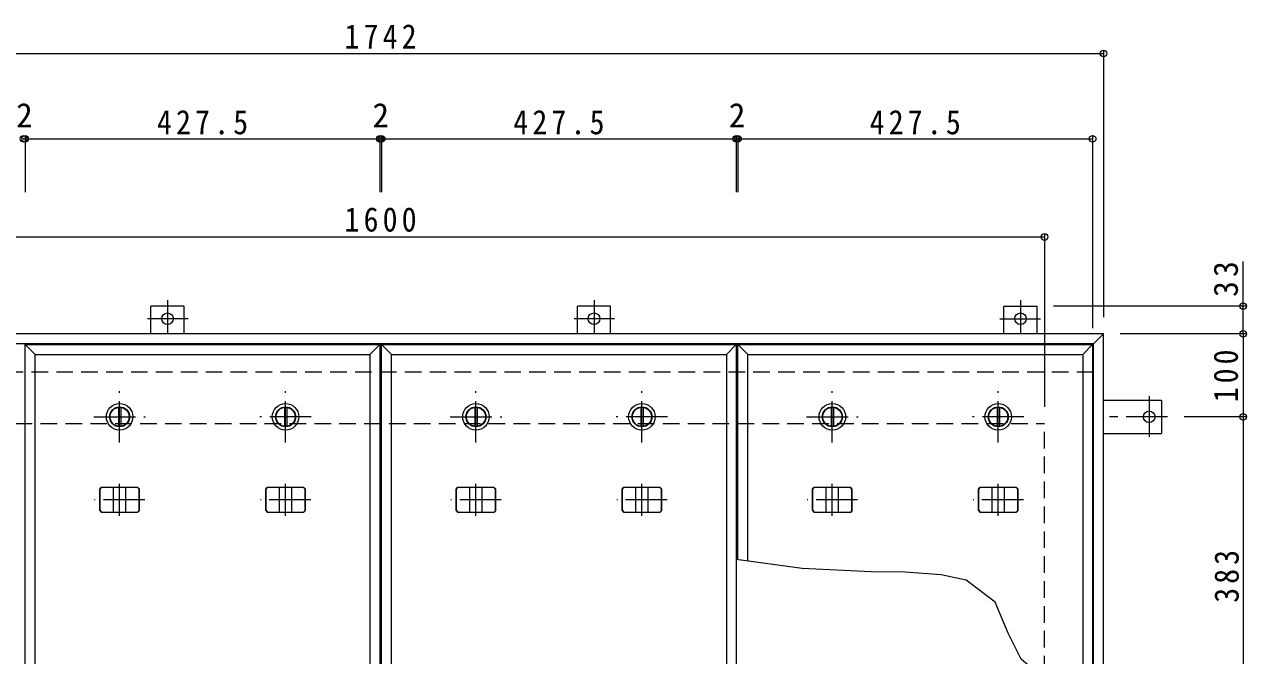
# Model space of a CAD drawing. Units: millimetres at full size, sheet at 1:10. Extents: x -2620 to 2776, y -1962 to 1690.
# Drawn here: x -1802 to -329, y 560 to 1321 of the extents above; entities that cross this region are included whole.
import ezdxf
from ezdxf.enums import TextEntityAlignment as Align

# ---------------------------------------------------------------- set-up
doc = ezdxf.new("R2010")
doc.units = ezdxf.units.MM
doc.header["$LTSCALE"] = 10
doc.header["$PDMODE"] = 32
doc.header["$PDSIZE"] = 8
doc.linetypes.add('CHAIN1', pattern=[8, 5, -1, 1, -1])
doc.linetypes.add('DASHED2', pattern=[3, 2, -1])
for name, color, linetype, lineweight in [('0-1_躯体', 2, 'Continuous', 9), ('0-2_仕上', 3, 'Continuous', 9), ('0-3_建具', 4, 'Continuous', 9), ('0-5_寸法', 7, 'Continuous', 9), ('0-C', 2, 'Continuous', 9), ('0-E', 3, 'Continuous', 9), ('0-F', 7, 'Continuous', 9)]:
    doc.layers.add(name, color=color, linetype=linetype, lineweight=lineweight)
doc.styles.add('ＭＳ ゴシック', font='')
doc.styles.get('ＭＳ ゴシック').set_extended_font_data('MS Gothic')

msp = doc.modelspace()

# ---------------------------------------------------------------- linework, layer by layer
at = {"layer": '0-1_躯体', "linetype": 'DASHED2'}
for p, q in [((-513.75, 902.03), (-2231.75, 902.03)), ((-2172.75, 840.03), (-572.75, 840.03)), ((-572.75, 90.03), (-572.75, 840.03))]:
    msp.add_line(p, q, dxfattribs=at)
at = {"layer": '0-1_躯体', "linetype": 'CHAIN1'}
for p, q in [((-1487.5, 817.03), (-1487.5, 879.03)), ((-1058, 817.03), (-1058, 879.03)), ((-628.5, 817.03), (-628.5, 879.03)), ((-1456.5, 848.03), (-1518.5, 848.03)), ((-1027, 848.03), (-1089, 848.03)), ((-597.5, 848.03), (-659.5, 848.03))]:
    msp.add_line(p, q, dxfattribs=at)
at = {"layer": '0-1_躯体'}
for p, q in [((-1489, 859.44), (-1489, 836.63)), ((-1486, 859.44), (-1486, 836.63)), ((-1059.5, 859.44), (-1059.5, 836.63)), ((-1056.5, 859.44), (-1056.5, 836.63)), ((-630, 859.44), (-630, 836.63)), ((-627, 859.44), (-627, 836.63))]:
    msp.add_line(p, q, dxfattribs=at)
for centre, radius in [((-1487.5, 848.03), 16), ((-1487.5, 848.03), 12), ((-1487.5, 848.03), 11.5), ((-1058, 848.03), 16), ((-1058, 848.03), 12), ((-1058, 848.03), 11.5), ((-628.5, 848.03), 16), ((-628.5, 848.03), 12), ((-628.5, 848.03), 11.5)]:
    msp.add_circle(centre, radius, dxfattribs=at)
at = {"layer": '0-2_仕上'}
for p, q in [((-1801.25, 935.03), (-1789.25, 923.03)), ((-1801.25, -4.97), (-1801.25, 935.03)), ((-1801.25, 935.03), (-1373.75, 935.03)), ((-1385.75, 923.03), (-1373.75, 935.03)), ((-1373.75, 935.03), (-1373.75, -4.97)), ((-1371.75, 935.03), (-1359.75, 923.03)), ((-1371.75, -4.97), (-1371.75, 935.03)), ((-1371.75, 935.03), (-944.25, 935.03)), ((-956.25, 923.03), (-944.25, 935.03)), ((-944.25, 935.03), (-944.25, -4.97)), ((-942.25, 935.03), (-930.25, 923.03)), ((-942.25, 935.03), (-514.75, 935.03)), ((-942.25, 675.91), (-942.25, 935.03)), ((-526.75, 923.03), (-514.75, 935.03)), ((-514.75, 935.03), (-514.75, 507.27)), ((-1789.25, 7.03), (-1789.25, 923.03)), ((-1789.25, 923.03), (-1385.75, 923.03)), ((-1385.75, 923.03), (-1385.75, 7.03)), ((-1359.75, 7.03), (-1359.75, 923.03)), ((-1359.75, 923.03), (-956.25, 923.03)), ((-956.25, 923.03), (-956.25, 7.03)), ((-930.25, 923.03), (-526.75, 923.03)), ((-930.25, 674.25), (-930.25, 923.03)), ((-526.75, 923.03), (-526.75, 511.92))]:
    msp.add_line(p, q, dxfattribs=at)
at = {"layer": '0-3_建具', "color": 2}
for p, q in [((-501.75, 948.03), (-2243.75, 948.03)), ((-501.75, 948.03), (-513.75, 936.03)), ((-501.75, -17.97), (-501.75, 948.03)), ((-513.75, 936.03), (-2231.75, 936.03)), ((-513.75, -5.97), (-513.75, 936.03))]:
    msp.add_line(p, q, dxfattribs=at)
at = {"layer": '0-3_建具', "linetype": 'CHAIN1'}
for p, q in [((-1687.5, 728.58), (-1687.5, 767.49)), ((-1487.5, 728.58), (-1487.5, 767.49)), ((-1258, 728.58), (-1258, 767.49)), ((-1058, 728.58), (-1058, 767.49)), ((-828.5, 728.58), (-828.5, 767.49)), ((-628.5, 728.58), (-628.5, 767.49)), ((-1657.11, 748.03), (-1717.88, 748.03)), ((-1457.11, 748.03), (-1517.88, 748.03)), ((-1227.61, 748.03), (-1288.38, 748.03)), ((-1027.61, 748.03), (-1088.38, 748.03)), ((-798.11, 748.03), (-858.88, 748.03)), ((-598.11, 748.03), (-658.88, 748.03))]:
    msp.add_line(p, q, dxfattribs=at)
at = {"layer": '0-3_建具'}
for p, q in [((-1711.33, 761.03), (-1709.6, 763.03)), ((-1711.33, 735.03), (-1711.33, 761.03)), ((-1710.93, 761.03), (-1711.33, 761.03)), ((-1710.93, 761.03), (-1709.2, 763.03)), ((-1710.93, 735.03), (-1710.93, 761.03)), ((-1665.39, 763.03), (-1709.6, 763.03)), ((-1695, 733.03), (-1695, 763.03)), ((-1680, 733.03), (-1680, 763.03)), ((-1664.06, 761.03), (-1665.79, 763.03)), ((-1663.66, 761.03), (-1665.39, 763.03)), ((-1664.06, 735.03), (-1664.06, 761.03)), ((-1664.06, 761.03), (-1663.66, 761.03)), ((-1663.66, 735.03), (-1663.66, 761.03)), ((-1511.33, 761.03), (-1509.6, 763.03)), ((-1511.33, 735.03), (-1511.33, 761.03)), ((-1510.93, 761.03), (-1511.33, 761.03)), ((-1510.93, 761.03), (-1509.2, 763.03)), ((-1510.93, 735.03), (-1510.93, 761.03)), ((-1465.39, 763.03), (-1509.6, 763.03)), ((-1495, 733.03), (-1495, 763.03)), ((-1480, 733.03), (-1480, 763.03)), ((-1464.06, 761.03), (-1465.79, 763.03)), ((-1463.66, 761.03), (-1465.39, 763.03)), ((-1464.06, 735.03), (-1464.06, 761.03)), ((-1464.06, 761.03), (-1463.66, 761.03)), ((-1463.66, 735.03), (-1463.66, 761.03)), ((-1281.83, 761.03), (-1280.1, 763.03)), ((-1281.83, 735.03), (-1281.83, 761.03)), ((-1281.43, 761.03), (-1281.83, 761.03)), ((-1281.43, 761.03), (-1279.7, 763.03)), ((-1281.43, 735.03), (-1281.43, 761.03)), ((-1235.89, 763.03), (-1280.1, 763.03)), ((-1265.5, 733.03), (-1265.5, 763.03)), ((-1250.5, 733.03), (-1250.5, 763.03)), ((-1234.56, 761.03), (-1236.29, 763.03)), ((-1234.16, 761.03), (-1235.89, 763.03)), ((-1234.56, 735.03), (-1234.56, 761.03)), ((-1234.56, 761.03), (-1234.16, 761.03)), ((-1234.16, 735.03), (-1234.16, 761.03)), ((-1081.83, 761.03), (-1080.1, 763.03)), ((-1081.83, 735.03), (-1081.83, 761.03)), ((-1081.43, 761.03), (-1081.83, 761.03)), ((-1081.43, 761.03), (-1079.7, 763.03)), ((-1081.43, 735.03), (-1081.43, 761.03)), ((-1035.89, 763.03), (-1080.1, 763.03)), ((-1065.5, 733.03), (-1065.5, 763.03)), ((-1050.5, 733.03), (-1050.5, 763.03)), ((-1034.56, 761.03), (-1036.29, 763.03)), ((-1034.16, 761.03), (-1035.89, 763.03)), ((-1034.56, 735.03), (-1034.56, 761.03)), ((-1034.56, 761.03), (-1034.16, 761.03)), ((-1034.16, 735.03), (-1034.16, 761.03)), ((-852.33, 761.03), (-850.6, 763.03)), ((-852.33, 735.03), (-852.33, 761.03)), ((-851.93, 761.03), (-852.33, 761.03)), ((-851.93, 761.03), (-850.2, 763.03)), ((-851.93, 735.03), (-851.93, 761.03)), ((-806.39, 763.03), (-850.6, 763.03)), ((-836, 733.03), (-836, 763.03)), ((-821, 733.03), (-821, 763.03)), ((-805.06, 761.03), (-806.79, 763.03)), ((-804.66, 761.03), (-806.39, 763.03)), ((-805.06, 735.03), (-805.06, 761.03)), ((-805.06, 761.03), (-804.66, 761.03)), ((-804.66, 735.03), (-804.66, 761.03)), ((-652.33, 761.03), (-650.6, 763.03)), ((-652.33, 735.03), (-652.33, 761.03)), ((-651.93, 761.03), (-652.33, 761.03)), ((-651.93, 761.03), (-650.2, 763.03)), ((-651.93, 735.03), (-651.93, 761.03)), ((-606.39, 763.03), (-650.6, 763.03)), ((-636, 733.03), (-636, 763.03)), ((-621, 733.03), (-621, 763.03)), ((-605.06, 761.03), (-606.79, 763.03)), ((-604.66, 761.03), (-606.39, 763.03)), ((-605.06, 735.03), (-605.06, 761.03)), ((-605.06, 761.03), (-604.66, 761.03)), ((-604.66, 735.03), (-604.66, 761.03)), ((-1711.33, 735.03), (-1709.6, 733.03)), ((-1710.93, 735.03), (-1711.33, 735.03)), ((-1710.93, 735.03), (-1709.2, 733.03)), ((-1709.6, 733.03), (-1665.39, 733.03)), ((-1664.06, 735.03), (-1665.79, 733.03)), ((-1663.66, 735.03), (-1665.39, 733.03)), ((-1664.06, 735.03), (-1663.66, 735.03)), ((-1511.33, 735.03), (-1509.6, 733.03)), ((-1510.93, 735.03), (-1511.33, 735.03)), ((-1510.93, 735.03), (-1509.2, 733.03)), ((-1509.6, 733.03), (-1465.39, 733.03)), ((-1464.06, 735.03), (-1465.79, 733.03)), ((-1463.66, 735.03), (-1465.39, 733.03)), ((-1464.06, 735.03), (-1463.66, 735.03)), ((-1281.83, 735.03), (-1280.1, 733.03)), ((-1281.43, 735.03), (-1281.83, 735.03)), ((-1281.43, 735.03), (-1279.7, 733.03)), ((-1280.1, 733.03), (-1235.89, 733.03)), ((-1234.56, 735.03), (-1236.29, 733.03)), ((-1234.16, 735.03), (-1235.89, 733.03)), ((-1234.56, 735.03), (-1234.16, 735.03)), ((-1081.83, 735.03), (-1080.1, 733.03)), ((-1081.43, 735.03), (-1081.83, 735.03)), ((-1081.43, 735.03), (-1079.7, 733.03)), ((-1080.1, 733.03), (-1035.89, 733.03)), ((-1034.56, 735.03), (-1036.29, 733.03)), ((-1034.16, 735.03), (-1035.89, 733.03)), ((-1034.56, 735.03), (-1034.16, 735.03)), ((-852.33, 735.03), (-850.6, 733.03)), ((-851.93, 735.03), (-852.33, 735.03)), ((-851.93, 735.03), (-850.2, 733.03)), ((-850.6, 733.03), (-806.39, 733.03)), ((-805.06, 735.03), (-806.79, 733.03)), ((-804.66, 735.03), (-806.39, 733.03)), ((-805.06, 735.03), (-804.66, 735.03)), ((-652.33, 735.03), (-650.6, 733.03)), ((-651.93, 735.03), (-652.33, 735.03)), ((-651.93, 735.03), (-650.2, 733.03)), ((-650.6, 733.03), (-606.39, 733.03)), ((-605.06, 735.03), (-606.79, 733.03)), ((-604.66, 735.03), (-606.39, 733.03)), ((-605.06, 735.03), (-604.66, 735.03))]:
    msp.add_line(p, q, dxfattribs=at)
at = {"layer": '0-5_寸法'}
msp.add_line((-333.23, 981.23), (-333.23, 1034.99), dxfattribs=at)
msp.add_lwpolyline([(-513.75, 506.89), (-548.29, 520.26), (-578.52, 536.69), (-601.09, 555.92), (-616.45, 587.37), (-632.26, 624.83), (-667.22, 651.05), (-697.19, 657.71), (-741.31, 661.04), (-781.69, 661.46), (-864.98, 665.2), (-944.25, 676.19)], dxfattribs=at)
at = {"layer": '0-C', "linetype": 'CHAIN1'}
for p, q in [((-1687.5, 817.03), (-1687.5, 879.03)), ((-1258, 817.03), (-1258, 879.03)), ((-828.5, 817.03), (-828.5, 879.03)), ((-1718.5, 848.03), (-1656.5, 848.03)), ((-1289, 848.03), (-1227, 848.03)), ((-859.5, 848.03), (-797.5, 848.03))]:
    msp.add_line(p, q, dxfattribs=at)
at = {"layer": '0-C'}
for p, q in [((-1689, 859.44), (-1689, 836.63)), ((-1686, 859.44), (-1686, 836.63)), ((-1259.5, 859.44), (-1259.5, 836.63)), ((-1256.5, 859.44), (-1256.5, 836.63)), ((-830, 859.44), (-830, 836.63)), ((-827, 859.44), (-827, 836.63))]:
    msp.add_line(p, q, dxfattribs=at)
for centre, radius in [((-1687.5, 848.03), 16), ((-1687.5, 848.03), 12), ((-1687.5, 848.03), 11.5), ((-1258, 848.03), 16), ((-1258, 848.03), 12), ((-1258, 848.03), 11.5), ((-828.5, 848.03), 16), ((-828.5, 848.03), 12), ((-828.5, 848.03), 11.5)]:
    msp.add_circle(centre, radius, dxfattribs=at)
at = {"layer": '0-E', "linetype": 'CHAIN1'}
for p, q in [((-1629.75, 988.39), (-1629.75, 948.23)), ((-1115.75, 988.39), (-1115.75, 948.23)), ((-601.75, 988.39), (-601.75, 948.23)), ((-1604.91, 966.23), (-1653.79, 966.23)), ((-1090.91, 966.23), (-1139.79, 966.23)), ((-626.59, 966.23), (-577.7, 966.23)), ((-446.55, 872.87), (-446.55, 823.99)), ((-424.39, 848.03), (-501.75, 848.03))]:
    msp.add_line(p, q, dxfattribs=at)
at = {"layer": '0-E'}
for p, q in [((-1609.75, 981.23), (-1649.75, 981.23)), ((-1649.75, 948.03), (-1649.75, 981.23)), ((-1609.75, 948.03), (-1609.75, 981.23)), ((-1095.75, 981.23), (-1135.75, 981.23)), ((-1135.75, 948.03), (-1135.75, 981.23)), ((-1095.75, 948.03), (-1095.75, 981.23)), ((-621.75, 981.23), (-581.75, 981.23)), ((-621.75, 948.03), (-621.75, 981.23)), ((-581.75, 948.03), (-581.75, 981.23)), ((-501.75, 868.03), (-431.55, 868.03)), ((-431.55, 868.03), (-431.55, 828.03)), ((-501.75, 828.03), (-431.55, 828.03))]:
    msp.add_line(p, q, dxfattribs=at)
for centre in [(-1629.75, 966.23), (-1115.75, 966.23), (-601.75, 966.23), (-446.55, 848.03)]:
    msp.add_circle(centre, 7, dxfattribs=at)
at = {"layer": '0-F'}
for p, q in [((-2243.75, 1285.75), (-501.75, 1285.75)), ((-501.75, 1288.75), (-501.75, 968.03)), ((-1803.25, 1182.95), (-1801.25, 1182.95)), ((-1801.25, 1185.95), (-1801.25, 1118.53)), ((-1801.25, 1182.95), (-1373.75, 1182.95)), ((-1373.75, 1185.95), (-1373.75, 1118.53)), ((-1373.75, 1182.95), (-1371.75, 1182.95)), ((-1371.75, 1185.95), (-1371.75, 1118.53)), ((-1371.75, 1182.95), (-944.25, 1182.95)), ((-944.25, 1185.95), (-944.25, 1118.53)), ((-944.25, 1182.95), (-942.25, 1182.95)), ((-942.25, 1185.95), (-942.25, 1118.53)), ((-942.25, 1182.95), (-514.75, 1182.95)), ((-514.75, 1185.95), (-514.75, 955.03)), ((-2172.75, 1064.75), (-572.75, 1064.75)), ((-572.75, 1067.75), (-572.75, 860.03)), ((-330.23, 981.23), (-561.75, 981.23)), ((-333.23, 948.03), (-333.23, 981.23)), ((-330.23, 948.03), (-481.75, 948.03)), ((-333.23, 948.03), (-333.23, 848.03)), ((-330.23, 848.03), (-404.39, 848.03)), ((-333.23, 848.03), (-333.23, 465.03))]:
    msp.add_line(p, q, dxfattribs=at)
for p in [(-501.75, 1285.75), (-1803.25, 1182.95), (-1801.25, 1182.95), (-1373.75, 1182.95), (-1371.75, 1182.95), (-944.25, 1182.95), (-942.25, 1182.95), (-514.75, 1182.95), (-572.75, 1064.75), (-333.23, 981.23), (-333.23, 948.03), (-333.23, 848.03)]:
    msp.add_point(p, dxfattribs=at)

# ---------------------------------------------------------------- texts
at = {"layer": '0-F', "color": 2, "style": 'ＭＳ ゴシック'}
for p in [(-1812.25, 1187.95), (-1382.75, 1187.95), (-953.25, 1187.95)]:
    msp.add_text('2', height=29.33, dxfattribs=at).set_placement(p, align=Align.BOTTOM_LEFT)
at = {"layer": '0-F', "color": 2, "char_height": 29.33, "attachment_point": 7, "style": 'ＭＳ ゴシック'}
for s, insert in [('\\T1.28;\\W0.9;1742', (-1416.5, 1291.75)), ('\\T1.28;\\W0.9;427.5', (-1642.5, 1187.95)), ('\\T1.28;\\W0.9;427.5', (-1213, 1187.95)), ('\\T1.28;\\W0.9;427.5', (-783.5, 1187.95)), ('\\T1.28;\\W0.9;1600', (-1416.5, 1070.75))]:
    msp.add_mtext(s, dxfattribs=dict(at, insert=insert))
at = {"layer": '0-F', "color": 2, "char_height": 29.33, "attachment_point": 7, "rotation": 90, "style": 'ＭＳ ゴシック'}
for s, insert in [('\\T1.27;\\W0.95;33', (-339.23, 992.49)), ('\\T1.27;\\W0.9;100', (-339.23, 865.53)), ('\\T1.27;\\W0.9;383', (-338.23, 624.03))]:
    msp.add_mtext(s, dxfattribs=dict(at, insert=insert))

doc.saveas('drawing.dxf')
